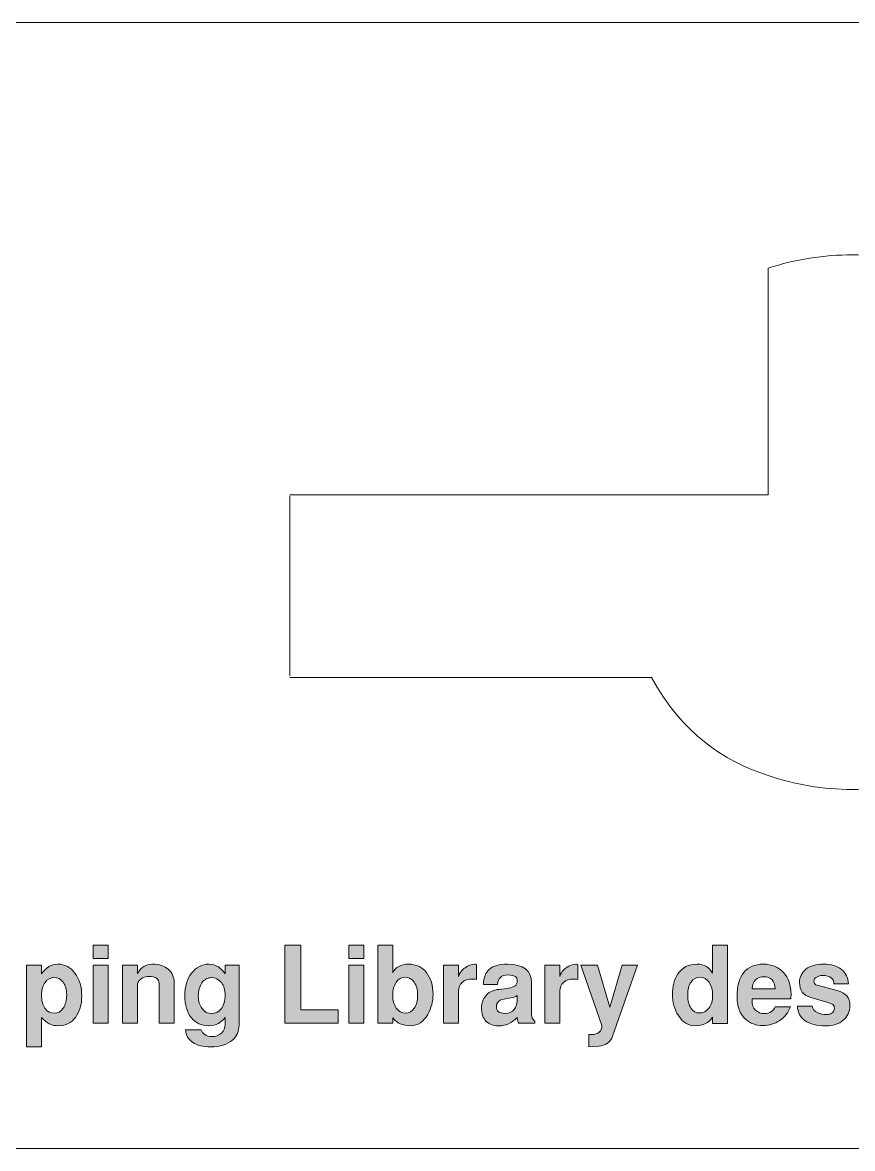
# Model space of a CAD drawing. Header units: inches. Extents: x 0.54 to 9.2, y -3.32 to -0.65.
# Drawn here: x 6.227 to 7.196, y -1.972 to -0.659 of the extents above; entities that cross this region are included whole.
import ezdxf

# ---------------------------------------------------------------- set-up
doc = ezdxf.new("R2010")
doc.units = ezdxf.units.IN
doc.header["$MEASUREMENT"] = 0
doc.layers.add('Layer 1', color=7, linetype='Continuous')

# ---------------------------------------------------------------- blocks, each defined once
blk = doc.blocks.new('block 2')
at = {"layer": 'Layer 1', "color": 7, "lineweight": 5, "true_color": 0xffffff}
for points in [[(5.1957, -0.6592), (5.1957, -1.9721), (9.1957, -1.9721), (9.1957, -0.6592), (5.1957, -0.6592)], [(6.5393, -1.4208), (6.5393, -1.211)]]:
    blk.add_lwpolyline(points, dxfattribs=at)
for points, knots in [([(6.5393, -1.2101), (6.5393, -1.2101), (7.0973, -1.2101), (7.0973, -1.2101), (7.0973, -1.2101), (7.0973, -0.9463), (7.0973, -0.9463), (7.0973, -0.9463), (7.0973, -0.9457), (7.0973, -0.9457), (7.1291, -0.9351), (7.1622, -0.9301), (7.1957, -0.9301), (7.1957, -0.9301), (7.1957, -0.9301), (7.1957, -0.9301), (7.2302, -0.9301), (7.2632, -0.936), (7.2942, -0.9463), (7.4005, -0.9818), (7.4818, -1.0726), (7.5025, -1.2078), (7.5025, -1.2078), (7.8522, -1.2078), (7.8522, -1.2078)], [0, 0, 0, 0, 1, 1, 1, 2, 2, 2, 3, 3, 3, 4, 4, 4, 5, 5, 5, 6, 6, 6, 7, 7, 7, 8, 8, 8, 8]), ([(7.8522, -1.4231), (7.8522, -1.4231), (7.2942, -1.4231), (7.2942, -1.4231), (7.2942, -1.4231), (7.2942, -1.5373), (7.2942, -1.5373), (7.2624, -1.5479), (7.2293, -1.5535), (7.1957, -1.5535), (7.1613, -1.5535), (7.1283, -1.5477), (7.0973, -1.5373), (7.0443, -1.5197), (6.9974, -1.4882), (6.9613, -1.4231), (6.9613, -1.4231), (6.5393, -1.4231), (6.5393, -1.4231)], [0, 0, 0, 0, 1, 1, 1, 2, 2, 2, 3, 3, 3, 4, 4, 4, 5, 5, 5, 6, 6, 6, 6])]:
    blk.add_open_spline(points, degree=3, knots=knots, dxfattribs=at)
blk = doc.blocks.new('block 58')
at = {"layer": 'Layer 1', "true_color": 0xed1f24}
h = blk.add_hatch(color=240, dxfattribs=at)
h.dxf.hatch_style = 2
h.paths.add_polyline_path([(6.327, -1.7506), (6.3095, -1.7506), (6.3095, -1.7349), (6.327, -1.7349)])
h.paths.add_polyline_path([(6.327, -1.8261), (6.3095, -1.8261), (6.3095, -1.7583), (6.327, -1.7583)])
h = blk.add_hatch(color=240, dxfattribs=at)
h.dxf.hatch_style = 2
h.paths.add_polyline_path([(6.5956, -1.8261), (6.5332, -1.8261), (6.5332, -1.7349), (6.552, -1.7349), (6.552, -1.8104), (6.5956, -1.8104)])
h = blk.add_hatch(color=240, dxfattribs=at)
h.dxf.hatch_style = 2
h.paths.add_polyline_path([(6.6256, -1.7506), (6.6081, -1.7506), (6.6081, -1.7349), (6.6256, -1.7349)])
h.paths.add_polyline_path([(6.6256, -1.8261), (6.6081, -1.8261), (6.6081, -1.7583), (6.6256, -1.7583)])
h = blk.add_hatch(color=240, dxfattribs=at)
h.dxf.hatch_style = 2
edge = h.paths.add_edge_path()
edge.add_spline(control_points=[(6.7062, -1.7926), (6.7062, -1.8007), (6.7042, -1.8084), (6.7001, -1.8157), (6.6951, -1.8245), (6.6886, -1.8289), (6.6806, -1.8289), (6.6754, -1.8289), (6.6712, -1.8282), (6.6678, -1.8267), (6.6649, -1.8253), (6.662, -1.8229), (6.6592, -1.8196), (6.6592, -1.8196), (6.6592, -1.8261), (6.6592, -1.8261), (6.6592, -1.8261), (6.6417, -1.8261), (6.6417, -1.8261), (6.6417, -1.8261), (6.6417, -1.7349), (6.6417, -1.7349), (6.6417, -1.7349), (6.6592, -1.7349), (6.6592, -1.7349), (6.6592, -1.7349), (6.6592, -1.7673), (6.6592, -1.7673), (6.6625, -1.7606), (6.6686, -1.7572), (6.6777, -1.7572), (6.6865, -1.7572), (6.6934, -1.7604), (6.6985, -1.7669), (6.7037, -1.7734), (6.7062, -1.782), (6.7062, -1.7926)], knot_values=[0, 0, 0, 0, 1, 1, 1, 2, 2, 2, 3, 3, 3, 4, 4, 4, 5, 5, 5, 6, 6, 6, 7, 7, 7, 8, 8, 8, 9, 9, 9, 10, 10, 10, 11, 11, 11, 12, 12, 12, 12], degree=3, periodic=1)
edge = h.paths.add_edge_path()
edge.add_spline(control_points=[(6.6883, -1.7936), (6.6883, -1.7871), (6.687, -1.782), (6.6842, -1.7781), (6.6815, -1.7742), (6.6779, -1.7723), (6.6734, -1.7723), (6.6695, -1.7723), (6.6662, -1.7743), (6.6634, -1.7782), (6.6606, -1.7822), (6.6592, -1.7872), (6.6592, -1.7932), (6.6592, -1.7994), (6.6606, -1.8044), (6.6633, -1.8083), (6.6661, -1.8122), (6.6696, -1.8142), (6.674, -1.8142), (6.6783, -1.8142), (6.6817, -1.8122), (6.6844, -1.8084), (6.687, -1.8045), (6.6883, -1.7996), (6.6883, -1.7936)], knot_values=[0, 0, 0, 0, 1, 1, 1, 2, 2, 2, 3, 3, 3, 4, 4, 4, 5, 5, 5, 6, 6, 6, 7, 7, 7, 8, 8, 8, 8], degree=3, periodic=1)
h = blk.add_hatch(color=240, dxfattribs=at)
h.dxf.hatch_style = 2
edge = h.paths.add_edge_path()
edge.add_spline(control_points=[(7.05, -1.8264), (7.05, -1.8264), (7.0325, -1.8264), (7.0325, -1.8264), (7.0325, -1.8264), (7.0325, -1.8191), (7.0325, -1.8191), (7.0281, -1.8256), (7.0212, -1.8289), (7.0117, -1.8289), (7.0041, -1.8289), (6.9976, -1.825), (6.9925, -1.8171), (6.9878, -1.8098), (6.9855, -1.8016), (6.9855, -1.7926), (6.9855, -1.7829), (6.9876, -1.7749), (6.9918, -1.7686), (6.997, -1.761), (7.0046, -1.7572), (7.0146, -1.7572), (7.0228, -1.7572), (7.0288, -1.7607), (7.0325, -1.7677), (7.0325, -1.7677), (7.0325, -1.7349), (7.0325, -1.7349), (7.0325, -1.7349), (7.05, -1.7349), (7.05, -1.7349), (7.05, -1.7349), (7.05, -1.8264), (7.05, -1.8264)], knot_values=[0, 0, 0, 0, 1, 1, 1, 2, 2, 2, 3, 3, 3, 4, 4, 4, 5, 5, 5, 6, 6, 6, 7, 7, 7, 8, 8, 8, 9, 9, 9, 10, 10, 10, 11, 11, 11, 11], degree=3, periodic=1)
edge = h.paths.add_edge_path()
edge.add_spline(control_points=[(7.0325, -1.7936), (7.0325, -1.7874), (7.0311, -1.7823), (7.0284, -1.7783), (7.0256, -1.7743), (7.0222, -1.7723), (7.018, -1.7723), (7.0136, -1.7723), (7.01, -1.7742), (7.0073, -1.778), (7.0047, -1.7819), (7.0034, -1.787), (7.0034, -1.7934), (7.0034, -1.7999), (7.0047, -1.805), (7.0075, -1.8087), (7.0099, -1.8123), (7.0131, -1.8141), (7.017, -1.8141), (7.0216, -1.8141), (7.0253, -1.8122), (7.0282, -1.8084), (7.031, -1.8046), (7.0325, -1.7997), (7.0325, -1.7936)], knot_values=[0, 0, 0, 0, 1, 1, 1, 2, 2, 2, 3, 3, 3, 4, 4, 4, 5, 5, 5, 6, 6, 6, 7, 7, 7, 8, 8, 8, 8], degree=3, periodic=1)
h = blk.add_hatch(color=240, dxfattribs=at)
h.dxf.hatch_style = 2
edge = h.paths.add_edge_path()
edge.add_spline(control_points=[(6.2963, -1.7944), (6.2963, -1.8044), (6.2939, -1.8127), (6.289, -1.8192), (6.284, -1.8257), (6.2776, -1.8289), (6.2697, -1.8289), (6.2652, -1.8289), (6.2618, -1.8284), (6.2593, -1.8273), (6.2565, -1.8261), (6.2532, -1.8234), (6.2493, -1.8193), (6.2493, -1.8193), (6.2493, -1.8536), (6.2493, -1.8536), (6.2493, -1.8536), (6.2318, -1.8536), (6.2318, -1.8536), (6.2318, -1.8536), (6.2318, -1.7583), (6.2318, -1.7583), (6.2318, -1.7583), (6.2493, -1.7583), (6.2493, -1.7583), (6.2493, -1.7583), (6.2493, -1.7686), (6.2493, -1.7686), (6.2544, -1.761), (6.2608, -1.7572), (6.2686, -1.7572), (6.2765, -1.7572), (6.2831, -1.7607), (6.2884, -1.7678), (6.2937, -1.7749), (6.2963, -1.7838), (6.2963, -1.7944)], knot_values=[0, 0, 0, 0, 1, 1, 1, 2, 2, 2, 3, 3, 3, 4, 4, 4, 5, 5, 5, 6, 6, 6, 7, 7, 7, 8, 8, 8, 9, 9, 9, 10, 10, 10, 11, 11, 11, 12, 12, 12, 12], degree=3, periodic=1)
edge = h.paths.add_edge_path()
edge.add_spline(control_points=[(6.2787, -1.7929), (6.2787, -1.7869), (6.2773, -1.782), (6.2746, -1.7782), (6.2718, -1.7745), (6.2682, -1.7727), (6.2637, -1.7727), (6.2597, -1.7727), (6.2563, -1.7746), (6.2535, -1.7785), (6.2507, -1.7824), (6.2493, -1.7872), (6.2493, -1.7931), (6.2493, -1.7995), (6.2507, -1.8046), (6.2534, -1.8086), (6.2561, -1.8125), (6.2597, -1.8144), (6.2641, -1.8144), (6.2684, -1.8144), (6.2719, -1.8125), (6.2746, -1.8086), (6.2774, -1.8046), (6.2787, -1.7994), (6.2787, -1.7929)], knot_values=[0, 0, 0, 0, 1, 1, 1, 2, 2, 2, 3, 3, 3, 4, 4, 4, 5, 5, 5, 6, 6, 6, 7, 7, 7, 8, 8, 8, 8], degree=3, periodic=1)
h = blk.add_hatch(color=240, dxfattribs=at)
h.dxf.hatch_style = 2
edge = h.paths.add_edge_path()
edge.add_spline(control_points=[(6.4041, -1.8261), (6.4041, -1.8261), (6.3866, -1.8261), (6.3866, -1.8261), (6.3866, -1.8261), (6.3866, -1.7796), (6.3866, -1.7796), (6.3866, -1.7771), (6.3855, -1.7751), (6.3835, -1.7736), (6.3814, -1.7722), (6.3785, -1.7714), (6.375, -1.7714), (6.371, -1.7714), (6.3678, -1.7725), (6.3652, -1.7746), (6.3625, -1.7766), (6.3612, -1.7793), (6.3612, -1.7824), (6.3612, -1.7824), (6.3612, -1.8261), (6.3612, -1.8261), (6.3612, -1.8261), (6.3437, -1.8261), (6.3437, -1.8261), (6.3437, -1.8261), (6.3437, -1.7583), (6.3437, -1.7583), (6.3437, -1.7583), (6.3612, -1.7583), (6.3612, -1.7583), (6.3612, -1.7583), (6.3612, -1.7684), (6.3612, -1.7684), (6.3651, -1.7609), (6.371, -1.7572), (6.379, -1.7572), (6.3865, -1.7572), (6.3926, -1.7591), (6.3972, -1.7631), (6.4018, -1.767), (6.4041, -1.7721), (6.4041, -1.7786), (6.4041, -1.7786), (6.4041, -1.8261), (6.4041, -1.8261)], knot_values=[0, 0, 0, 0, 1, 1, 1, 2, 2, 2, 3, 3, 3, 4, 4, 4, 5, 5, 5, 6, 6, 6, 7, 7, 7, 8, 8, 8, 9, 9, 9, 10, 10, 10, 11, 11, 11, 12, 12, 12, 13, 13, 13, 14, 14, 14, 15, 15, 15, 15], degree=3, periodic=1)
h = blk.add_hatch(color=240, dxfattribs=at)
h.dxf.hatch_style = 2
edge = h.paths.add_edge_path()
edge.add_spline(control_points=[(6.4798, -1.8286), (6.4798, -1.8353), (6.4773, -1.841), (6.4722, -1.8456), (6.4663, -1.8509), (6.4578, -1.8536), (6.4468, -1.8536), (6.4379, -1.8536), (6.4309, -1.8518), (6.4258, -1.8484), (6.4207, -1.8449), (6.4179, -1.8401), (6.4175, -1.8339), (6.4175, -1.8339), (6.4358, -1.8339), (6.4358, -1.8339), (6.4362, -1.8359), (6.4376, -1.8377), (6.4398, -1.8392), (6.4421, -1.8408), (6.4448, -1.8416), (6.4479, -1.8416), (6.4526, -1.8416), (6.4564, -1.8402), (6.4593, -1.8376), (6.4622, -1.835), (6.4637, -1.8315), (6.4637, -1.8272), (6.4637, -1.8227), (6.4637, -1.8201), (6.4636, -1.8193), (6.4608, -1.8227), (6.4582, -1.8251), (6.4557, -1.8264), (6.4527, -1.8281), (6.4488, -1.8289), (6.4442, -1.8289), (6.4359, -1.8289), (6.4292, -1.8259), (6.4243, -1.8198), (6.4191, -1.8135), (6.4165, -1.8048), (6.4165, -1.7937), (6.4165, -1.7834), (6.4191, -1.7747), (6.4245, -1.7677), (6.4299, -1.7607), (6.4365, -1.7572), (6.4444, -1.7572), (6.4488, -1.7572), (6.4526, -1.7582), (6.4558, -1.7603), (6.4581, -1.7619), (6.4608, -1.7646), (6.4637, -1.7684), (6.4637, -1.7684), (6.4637, -1.7583), (6.4637, -1.7583), (6.4637, -1.7583), (6.4798, -1.7583), (6.4798, -1.7583), (6.4798, -1.7583), (6.4798, -1.8286), (6.4798, -1.8286)], knot_values=[0, 0, 0, 0, 1, 1, 1, 2, 2, 2, 3, 3, 3, 4, 4, 4, 5, 5, 5, 6, 6, 6, 7, 7, 7, 8, 8, 8, 9, 9, 9, 10, 10, 10, 11, 11, 11, 12, 12, 12, 13, 13, 13, 14, 14, 14, 15, 15, 15, 16, 16, 16, 17, 17, 17, 18, 18, 18, 19, 19, 19, 20, 20, 20, 21, 21, 21, 21], degree=3, periodic=1)
edge = h.paths.add_edge_path()
edge.add_spline(control_points=[(6.4637, -1.7932), (6.4637, -1.7873), (6.4622, -1.7825), (6.4592, -1.7787), (6.4562, -1.7748), (6.4524, -1.7729), (6.4478, -1.7729), (6.4432, -1.7729), (6.4394, -1.7749), (6.4366, -1.779), (6.4338, -1.783), (6.4323, -1.7882), (6.4323, -1.7946), (6.4323, -1.8003), (6.4338, -1.8051), (6.4368, -1.809), (6.4397, -1.8129), (6.4433, -1.8148), (6.4476, -1.8148), (6.4523, -1.8148), (6.456, -1.813), (6.459, -1.8094), (6.4621, -1.8055), (6.4637, -1.8001), (6.4637, -1.7932)], knot_values=[0, 0, 0, 0, 1, 1, 1, 2, 2, 2, 3, 3, 3, 4, 4, 4, 5, 5, 5, 6, 6, 6, 7, 7, 7, 8, 8, 8, 8], degree=3, periodic=1)
h = blk.add_hatch(color=240, dxfattribs=at)
h.dxf.hatch_style = 2
edge = h.paths.add_edge_path()
edge.add_spline(control_points=[(6.757, -1.7749), (6.7546, -1.7747), (6.7529, -1.7746), (6.7518, -1.7746), (6.7469, -1.7746), (6.7431, -1.7759), (6.7403, -1.7785), (6.7375, -1.7811), (6.7361, -1.7844), (6.7361, -1.7884), (6.7361, -1.7884), (6.7361, -1.8261), (6.7361, -1.8261), (6.7361, -1.8261), (6.7186, -1.8261), (6.7186, -1.8261), (6.7186, -1.8261), (6.7186, -1.7583), (6.7186, -1.7583), (6.7186, -1.7583), (6.7361, -1.7583), (6.7361, -1.7583), (6.7361, -1.7583), (6.7361, -1.7714), (6.7361, -1.7714), (6.7373, -1.7674), (6.7398, -1.7641), (6.7436, -1.7613), (6.7473, -1.7586), (6.7511, -1.7572), (6.7548, -1.7572), (6.7553, -1.7572), (6.756, -1.7573), (6.757, -1.7574), (6.757, -1.7574), (6.757, -1.7749), (6.757, -1.7749)], knot_values=[0, 0, 0, 0, 1, 1, 1, 2, 2, 2, 3, 3, 3, 4, 4, 4, 5, 5, 5, 6, 6, 6, 7, 7, 7, 8, 8, 8, 9, 9, 9, 10, 10, 10, 11, 11, 11, 12, 12, 12, 12], degree=3, periodic=1)
h = blk.add_hatch(color=240, dxfattribs=at)
h.dxf.hatch_style = 2
edge = h.paths.add_edge_path()
edge.add_spline(control_points=[(6.825, -1.8261), (6.825, -1.8261), (6.8063, -1.8261), (6.8063, -1.8261), (6.8055, -1.8247), (6.8049, -1.8225), (6.8045, -1.8194), (6.7981, -1.8258), (6.7908, -1.8291), (6.7828, -1.8291), (6.7763, -1.8291), (6.7714, -1.8272), (6.768, -1.8236), (6.7646, -1.82), (6.7628, -1.8148), (6.7628, -1.8082), (6.7628, -1.8027), (6.7645, -1.798), (6.7677, -1.7941), (6.771, -1.7901), (6.7753, -1.7878), (6.7808, -1.7869), (6.7834, -1.7866), (6.7878, -1.786), (6.794, -1.7852), (6.7976, -1.7846), (6.8003, -1.7837), (6.8019, -1.7825), (6.8035, -1.7813), (6.8044, -1.7794), (6.8046, -1.7767), (6.8048, -1.7721), (6.8012, -1.7698), (6.7937, -1.7698), (6.7859, -1.7698), (6.7818, -1.7735), (6.7816, -1.7808), (6.7816, -1.7808), (6.765, -1.7808), (6.765, -1.7808), (6.7653, -1.7728), (6.7677, -1.7669), (6.7722, -1.763), (6.7766, -1.7591), (6.7836, -1.7572), (6.7931, -1.7572), (6.8118, -1.7572), (6.8211, -1.7644), (6.8211, -1.7788), (6.8211, -1.7788), (6.8211, -1.8162), (6.8211, -1.8162), (6.8211, -1.8191), (6.8224, -1.8216), (6.825, -1.8238), (6.825, -1.8238), (6.825, -1.8261), (6.825, -1.8261)], knot_values=[0, 0, 0, 0, 1, 1, 1, 2, 2, 2, 3, 3, 3, 4, 4, 4, 5, 5, 5, 6, 6, 6, 7, 7, 7, 8, 8, 8, 9, 9, 9, 10, 10, 10, 11, 11, 11, 12, 12, 12, 13, 13, 13, 14, 14, 14, 15, 15, 15, 16, 16, 16, 17, 17, 17, 18, 18, 18, 19, 19, 19, 19], degree=3, periodic=1)
edge = h.paths.add_edge_path()
edge.add_spline(control_points=[(6.8046, -1.7966), (6.8046, -1.7966), (6.8046, -1.7939), (6.8046, -1.7939), (6.8021, -1.7953), (6.7995, -1.7962), (6.7969, -1.7966), (6.7908, -1.7973), (6.7867, -1.7982), (6.7846, -1.7993), (6.7817, -1.8007), (6.7802, -1.8032), (6.7802, -1.8068), (6.7802, -1.812), (6.7834, -1.8146), (6.7899, -1.8146), (6.7997, -1.8146), (6.8046, -1.8086), (6.8046, -1.7966)], knot_values=[0, 0, 0, 0, 1, 1, 1, 2, 2, 2, 3, 3, 3, 4, 4, 4, 5, 5, 5, 6, 6, 6, 6], degree=3, periodic=1)
h = blk.add_hatch(color=240, dxfattribs=at)
h.dxf.hatch_style = 2
edge = h.paths.add_edge_path()
edge.add_spline(control_points=[(6.8751, -1.7749), (6.8728, -1.7747), (6.8711, -1.7746), (6.87, -1.7746), (6.8651, -1.7746), (6.8612, -1.7759), (6.8584, -1.7785), (6.8556, -1.7811), (6.8542, -1.7844), (6.8542, -1.7884), (6.8542, -1.7884), (6.8542, -1.8261), (6.8542, -1.8261), (6.8542, -1.8261), (6.8367, -1.8261), (6.8367, -1.8261), (6.8367, -1.8261), (6.8367, -1.7583), (6.8367, -1.7583), (6.8367, -1.7583), (6.8542, -1.7583), (6.8542, -1.7583), (6.8542, -1.7583), (6.8542, -1.7714), (6.8542, -1.7714), (6.8555, -1.7674), (6.858, -1.7641), (6.8617, -1.7613), (6.8655, -1.7586), (6.8692, -1.7572), (6.873, -1.7572), (6.8734, -1.7572), (6.8741, -1.7573), (6.8751, -1.7574), (6.8751, -1.7574), (6.8751, -1.7749), (6.8751, -1.7749)], knot_values=[0, 0, 0, 0, 1, 1, 1, 2, 2, 2, 3, 3, 3, 4, 4, 4, 5, 5, 5, 6, 6, 6, 7, 7, 7, 8, 8, 8, 9, 9, 9, 10, 10, 10, 11, 11, 11, 12, 12, 12, 12], degree=3, periodic=1)
h = blk.add_hatch(color=240, dxfattribs=at)
h.dxf.hatch_style = 2
edge = h.paths.add_edge_path()
edge.add_spline(control_points=[(6.9448, -1.7583), (6.9448, -1.7583), (6.9158, -1.8411), (6.9158, -1.8411), (6.9133, -1.8481), (6.9079, -1.852), (6.8996, -1.8527), (6.8996, -1.8527), (6.8881, -1.8536), (6.8881, -1.8536), (6.8881, -1.8536), (6.8881, -1.8392), (6.8881, -1.8392), (6.8881, -1.8392), (6.8907, -1.8392), (6.8907, -1.8392), (6.8991, -1.8392), (6.9033, -1.8357), (6.9033, -1.8287), (6.9033, -1.8287), (6.8787, -1.7583), (6.8787, -1.7583), (6.8787, -1.7583), (6.8981, -1.7583), (6.8981, -1.7583), (6.8981, -1.7583), (6.9127, -1.8074), (6.9127, -1.8074), (6.9127, -1.8074), (6.9268, -1.7583), (6.9268, -1.7583), (6.9268, -1.7583), (6.9448, -1.7583), (6.9448, -1.7583)], knot_values=[0, 0, 0, 0, 1, 1, 1, 2, 2, 2, 3, 3, 3, 4, 4, 4, 5, 5, 5, 6, 6, 6, 7, 7, 7, 8, 8, 8, 9, 9, 9, 10, 10, 10, 11, 11, 11, 11], degree=3, periodic=1)
h = blk.add_hatch(color=240, dxfattribs=at)
h.dxf.hatch_style = 2
edge = h.paths.add_edge_path()
edge.add_spline(control_points=[(7.124, -1.7923), (7.124, -1.7943), (7.1239, -1.7961), (7.1236, -1.7977), (7.1236, -1.7977), (7.0787, -1.7977), (7.0787, -1.7977), (7.0786, -1.7982), (7.0785, -1.799), (7.0785, -1.8001), (7.0785, -1.8045), (7.0798, -1.808), (7.0826, -1.8107), (7.0853, -1.8135), (7.0888, -1.8148), (7.0932, -1.8148), (7.0961, -1.8148), (7.0988, -1.814), (7.1013, -1.8123), (7.1035, -1.8107), (7.1049, -1.8089), (7.1055, -1.8069), (7.1055, -1.8069), (7.1232, -1.8069), (7.1232, -1.8069), (7.1209, -1.8135), (7.1168, -1.8188), (7.1109, -1.8228), (7.105, -1.8268), (7.0985, -1.8288), (7.0912, -1.8288), (7.0831, -1.8288), (7.0763, -1.8263), (7.0708, -1.8212), (7.0643, -1.8151), (7.061, -1.8064), (7.061, -1.7951), (7.061, -1.7829), (7.0636, -1.7735), (7.0689, -1.767), (7.0742, -1.7605), (7.0818, -1.7572), (7.0917, -1.7572), (7.1014, -1.7572), (7.1092, -1.7604), (7.1151, -1.7669), (7.121, -1.7733), (7.124, -1.7818), (7.124, -1.7923)], knot_values=[0, 0, 0, 0, 1, 1, 1, 2, 2, 2, 3, 3, 3, 4, 4, 4, 5, 5, 5, 6, 6, 6, 7, 7, 7, 8, 8, 8, 9, 9, 9, 10, 10, 10, 11, 11, 11, 12, 12, 12, 13, 13, 13, 14, 14, 14, 15, 15, 15, 16, 16, 16, 16], degree=3, periodic=1)
edge = h.paths.add_edge_path()
edge.add_spline(control_points=[(7.1055, -1.7859), (7.105, -1.7765), (7.1006, -1.7718), (7.0924, -1.7718), (7.084, -1.7718), (7.0794, -1.7765), (7.0785, -1.7859), (7.0785, -1.7859), (7.1055, -1.7859), (7.1055, -1.7859)], knot_values=[0, 0, 0, 0, 1, 1, 1, 2, 2, 2, 3, 3, 3, 3], degree=3, periodic=1)
h = blk.add_hatch(color=240, dxfattribs=at)
h.dxf.hatch_style = 2
edge = h.paths.add_edge_path()
edge.add_spline(control_points=[(7.1927, -1.8054), (7.1927, -1.8124), (7.1901, -1.8181), (7.185, -1.8225), (7.1798, -1.8269), (7.173, -1.8291), (7.1645, -1.8291), (7.1541, -1.8291), (7.146, -1.8271), (7.1404, -1.8231), (7.1348, -1.8192), (7.1318, -1.8135), (7.1314, -1.8062), (7.1314, -1.8062), (7.1486, -1.8062), (7.1486, -1.8062), (7.1493, -1.8096), (7.1515, -1.8121), (7.1552, -1.8138), (7.1581, -1.8152), (7.1616, -1.8159), (7.1656, -1.8159), (7.1682, -1.8159), (7.1703, -1.8152), (7.172, -1.8138), (7.1737, -1.8124), (7.1746, -1.8106), (7.1746, -1.8086), (7.1746, -1.8066), (7.174, -1.8051), (7.1729, -1.8042), (7.1719, -1.8035), (7.1699, -1.8027), (7.1668, -1.8018), (7.1668, -1.8018), (7.147, -1.7961), (7.147, -1.7961), (7.1382, -1.7936), (7.1339, -1.7877), (7.1339, -1.7785), (7.1339, -1.7721), (7.1364, -1.767), (7.1414, -1.763), (7.1464, -1.7591), (7.1533, -1.7572), (7.1621, -1.7572), (7.1707, -1.7572), (7.1776, -1.7593), (7.1829, -1.7634), (7.1882, -1.7676), (7.1909, -1.7732), (7.191, -1.7802), (7.191, -1.7802), (7.1741, -1.7802), (7.1741, -1.7802), (7.1744, -1.7773), (7.1733, -1.7749), (7.171, -1.7731), (7.1687, -1.7713), (7.1653, -1.7704), (7.1607, -1.7704), (7.1582, -1.7704), (7.156, -1.771), (7.1541, -1.7722), (7.1519, -1.7734), (7.1507, -1.7751), (7.1507, -1.7771), (7.1507, -1.7793), (7.1515, -1.7806), (7.153, -1.7811), (7.153, -1.7811), (7.178, -1.7879), (7.178, -1.7879), (7.1878, -1.7906), (7.1927, -1.7964), (7.1927, -1.8054)], knot_values=[0, 0, 0, 0, 1, 1, 1, 2, 2, 2, 3, 3, 3, 4, 4, 4, 5, 5, 5, 6, 6, 6, 7, 7, 7, 8, 8, 8, 9, 9, 9, 10, 10, 10, 11, 11, 11, 12, 12, 12, 13, 13, 13, 14, 14, 14, 15, 15, 15, 16, 16, 16, 17, 17, 17, 18, 18, 18, 19, 19, 19, 20, 20, 20, 21, 21, 21, 22, 22, 22, 23, 23, 23, 24, 24, 24, 25, 25, 25, 25], degree=3, periodic=1)
at = {"layer": 'Layer 1', "lineweight": 0}
for points in [[(6.327, -1.7506), (6.3095, -1.7506), (6.3095, -1.7349), (6.327, -1.7349), (6.327, -1.7506)], [(6.5956, -1.8261), (6.5332, -1.8261), (6.5332, -1.7349), (6.552, -1.7349), (6.552, -1.8104), (6.5956, -1.8104), (6.5956, -1.8261)], [(6.6256, -1.7506), (6.6081, -1.7506), (6.6081, -1.7349), (6.6256, -1.7349), (6.6256, -1.7506)], [(6.327, -1.8261), (6.3095, -1.8261), (6.3095, -1.7583), (6.327, -1.7583), (6.327, -1.8261)], [(6.6256, -1.8261), (6.6081, -1.8261), (6.6081, -1.7583), (6.6256, -1.7583), (6.6256, -1.8261)]]:
    blk.add_lwpolyline(points, dxfattribs=at)
for points, knots in [([(6.7062, -1.7926), (6.7062, -1.8007), (6.7042, -1.8084), (6.7001, -1.8157), (6.6951, -1.8245), (6.6886, -1.8289), (6.6806, -1.8289), (6.6754, -1.8289), (6.6712, -1.8282), (6.6678, -1.8267), (6.6649, -1.8253), (6.662, -1.8229), (6.6592, -1.8196), (6.6592, -1.8196), (6.6592, -1.8261), (6.6592, -1.8261), (6.6592, -1.8261), (6.6417, -1.8261), (6.6417, -1.8261), (6.6417, -1.8261), (6.6417, -1.7349), (6.6417, -1.7349), (6.6417, -1.7349), (6.6592, -1.7349), (6.6592, -1.7349), (6.6592, -1.7349), (6.6592, -1.7673), (6.6592, -1.7673), (6.6625, -1.7606), (6.6686, -1.7572), (6.6777, -1.7572), (6.6865, -1.7572), (6.6934, -1.7604), (6.6985, -1.7669), (6.7037, -1.7734), (6.7062, -1.782), (6.7062, -1.7926)], [0, 0, 0, 0, 1, 1, 1, 2, 2, 2, 3, 3, 3, 4, 4, 4, 5, 5, 5, 6, 6, 6, 7, 7, 7, 8, 8, 8, 9, 9, 9, 10, 10, 10, 11, 11, 11, 12, 12, 12, 12]), ([(7.05, -1.8264), (7.05, -1.8264), (7.0325, -1.8264), (7.0325, -1.8264), (7.0325, -1.8264), (7.0325, -1.8191), (7.0325, -1.8191), (7.0281, -1.8256), (7.0212, -1.8289), (7.0117, -1.8289), (7.0041, -1.8289), (6.9976, -1.825), (6.9925, -1.8171), (6.9878, -1.8098), (6.9855, -1.8016), (6.9855, -1.7926), (6.9855, -1.7829), (6.9876, -1.7749), (6.9918, -1.7686), (6.997, -1.761), (7.0046, -1.7572), (7.0146, -1.7572), (7.0228, -1.7572), (7.0288, -1.7607), (7.0325, -1.7677), (7.0325, -1.7677), (7.0325, -1.7349), (7.0325, -1.7349), (7.0325, -1.7349), (7.05, -1.7349), (7.05, -1.7349), (7.05, -1.7349), (7.05, -1.8264), (7.05, -1.8264)], [0, 0, 0, 0, 1, 1, 1, 2, 2, 2, 3, 3, 3, 4, 4, 4, 5, 5, 5, 6, 6, 6, 7, 7, 7, 8, 8, 8, 9, 9, 9, 10, 10, 10, 11, 11, 11, 11]), ([(6.2963, -1.7944), (6.2963, -1.8044), (6.2939, -1.8127), (6.289, -1.8192), (6.284, -1.8257), (6.2776, -1.8289), (6.2697, -1.8289), (6.2652, -1.8289), (6.2618, -1.8284), (6.2593, -1.8273), (6.2565, -1.8261), (6.2532, -1.8234), (6.2493, -1.8193), (6.2493, -1.8193), (6.2493, -1.8536), (6.2493, -1.8536), (6.2493, -1.8536), (6.2318, -1.8536), (6.2318, -1.8536), (6.2318, -1.8536), (6.2318, -1.7583), (6.2318, -1.7583), (6.2318, -1.7583), (6.2493, -1.7583), (6.2493, -1.7583), (6.2493, -1.7583), (6.2493, -1.7686), (6.2493, -1.7686), (6.2544, -1.761), (6.2608, -1.7572), (6.2686, -1.7572), (6.2765, -1.7572), (6.2831, -1.7607), (6.2884, -1.7678), (6.2937, -1.7749), (6.2963, -1.7838), (6.2963, -1.7944)], [0, 0, 0, 0, 1, 1, 1, 2, 2, 2, 3, 3, 3, 4, 4, 4, 5, 5, 5, 6, 6, 6, 7, 7, 7, 8, 8, 8, 9, 9, 9, 10, 10, 10, 11, 11, 11, 12, 12, 12, 12]), ([(6.4041, -1.8261), (6.4041, -1.8261), (6.3866, -1.8261), (6.3866, -1.8261), (6.3866, -1.8261), (6.3866, -1.7796), (6.3866, -1.7796), (6.3866, -1.7771), (6.3855, -1.7751), (6.3835, -1.7736), (6.3814, -1.7722), (6.3785, -1.7714), (6.375, -1.7714), (6.371, -1.7714), (6.3678, -1.7725), (6.3652, -1.7746), (6.3625, -1.7766), (6.3612, -1.7793), (6.3612, -1.7824), (6.3612, -1.7824), (6.3612, -1.8261), (6.3612, -1.8261), (6.3612, -1.8261), (6.3437, -1.8261), (6.3437, -1.8261), (6.3437, -1.8261), (6.3437, -1.7583), (6.3437, -1.7583), (6.3437, -1.7583), (6.3612, -1.7583), (6.3612, -1.7583), (6.3612, -1.7583), (6.3612, -1.7684), (6.3612, -1.7684), (6.3651, -1.7609), (6.371, -1.7572), (6.379, -1.7572), (6.3865, -1.7572), (6.3926, -1.7591), (6.3972, -1.7631), (6.4018, -1.767), (6.4041, -1.7721), (6.4041, -1.7786), (6.4041, -1.7786), (6.4041, -1.8261), (6.4041, -1.8261)], [0, 0, 0, 0, 1, 1, 1, 2, 2, 2, 3, 3, 3, 4, 4, 4, 5, 5, 5, 6, 6, 6, 7, 7, 7, 8, 8, 8, 9, 9, 9, 10, 10, 10, 11, 11, 11, 12, 12, 12, 13, 13, 13, 14, 14, 14, 15, 15, 15, 15]), ([(6.4798, -1.8286), (6.4798, -1.8353), (6.4773, -1.841), (6.4722, -1.8456), (6.4663, -1.8509), (6.4578, -1.8536), (6.4468, -1.8536), (6.4379, -1.8536), (6.4309, -1.8518), (6.4258, -1.8484), (6.4207, -1.8449), (6.4179, -1.8401), (6.4175, -1.8339), (6.4175, -1.8339), (6.4358, -1.8339), (6.4358, -1.8339), (6.4362, -1.8359), (6.4376, -1.8377), (6.4398, -1.8392), (6.4421, -1.8408), (6.4448, -1.8416), (6.4479, -1.8416), (6.4526, -1.8416), (6.4564, -1.8402), (6.4593, -1.8376), (6.4622, -1.835), (6.4637, -1.8315), (6.4637, -1.8272), (6.4637, -1.8227), (6.4637, -1.8201), (6.4636, -1.8193), (6.4608, -1.8227), (6.4582, -1.8251), (6.4557, -1.8264), (6.4527, -1.8281), (6.4488, -1.8289), (6.4442, -1.8289), (6.4359, -1.8289), (6.4292, -1.8259), (6.4243, -1.8198), (6.4191, -1.8135), (6.4165, -1.8048), (6.4165, -1.7937), (6.4165, -1.7834), (6.4191, -1.7747), (6.4245, -1.7677), (6.4299, -1.7607), (6.4365, -1.7572), (6.4444, -1.7572), (6.4488, -1.7572), (6.4526, -1.7582), (6.4558, -1.7603), (6.4581, -1.7619), (6.4608, -1.7646), (6.4637, -1.7684), (6.4637, -1.7684), (6.4637, -1.7583), (6.4637, -1.7583), (6.4637, -1.7583), (6.4798, -1.7583), (6.4798, -1.7583), (6.4798, -1.7583), (6.4798, -1.8286), (6.4798, -1.8286)], [0, 0, 0, 0, 1, 1, 1, 2, 2, 2, 3, 3, 3, 4, 4, 4, 5, 5, 5, 6, 6, 6, 7, 7, 7, 8, 8, 8, 9, 9, 9, 10, 10, 10, 11, 11, 11, 12, 12, 12, 13, 13, 13, 14, 14, 14, 15, 15, 15, 16, 16, 16, 17, 17, 17, 18, 18, 18, 19, 19, 19, 20, 20, 20, 21, 21, 21, 21]), ([(6.757, -1.7749), (6.7546, -1.7747), (6.7529, -1.7746), (6.7518, -1.7746), (6.7469, -1.7746), (6.7431, -1.7759), (6.7403, -1.7785), (6.7375, -1.7811), (6.7361, -1.7844), (6.7361, -1.7884), (6.7361, -1.7884), (6.7361, -1.8261), (6.7361, -1.8261), (6.7361, -1.8261), (6.7186, -1.8261), (6.7186, -1.8261), (6.7186, -1.8261), (6.7186, -1.7583), (6.7186, -1.7583), (6.7186, -1.7583), (6.7361, -1.7583), (6.7361, -1.7583), (6.7361, -1.7583), (6.7361, -1.7714), (6.7361, -1.7714), (6.7373, -1.7674), (6.7398, -1.7641), (6.7436, -1.7613), (6.7473, -1.7586), (6.7511, -1.7572), (6.7548, -1.7572), (6.7553, -1.7572), (6.756, -1.7573), (6.757, -1.7574), (6.757, -1.7574), (6.757, -1.7749), (6.757, -1.7749)], [0, 0, 0, 0, 1, 1, 1, 2, 2, 2, 3, 3, 3, 4, 4, 4, 5, 5, 5, 6, 6, 6, 7, 7, 7, 8, 8, 8, 9, 9, 9, 10, 10, 10, 11, 11, 11, 12, 12, 12, 12]), ([(6.825, -1.8261), (6.825, -1.8261), (6.8063, -1.8261), (6.8063, -1.8261), (6.8055, -1.8247), (6.8049, -1.8225), (6.8045, -1.8194), (6.7981, -1.8258), (6.7908, -1.8291), (6.7828, -1.8291), (6.7763, -1.8291), (6.7714, -1.8272), (6.768, -1.8236), (6.7646, -1.82), (6.7628, -1.8148), (6.7628, -1.8082), (6.7628, -1.8027), (6.7645, -1.798), (6.7677, -1.7941), (6.771, -1.7901), (6.7753, -1.7878), (6.7808, -1.7869), (6.7834, -1.7866), (6.7878, -1.786), (6.794, -1.7852), (6.7976, -1.7846), (6.8003, -1.7837), (6.8019, -1.7825), (6.8035, -1.7813), (6.8044, -1.7794), (6.8046, -1.7767), (6.8048, -1.7721), (6.8012, -1.7698), (6.7937, -1.7698), (6.7859, -1.7698), (6.7818, -1.7735), (6.7816, -1.7808), (6.7816, -1.7808), (6.765, -1.7808), (6.765, -1.7808), (6.7653, -1.7728), (6.7677, -1.7669), (6.7722, -1.763), (6.7766, -1.7591), (6.7836, -1.7572), (6.7931, -1.7572), (6.8118, -1.7572), (6.8211, -1.7644), (6.8211, -1.7788), (6.8211, -1.7788), (6.8211, -1.8162), (6.8211, -1.8162), (6.8211, -1.8191), (6.8224, -1.8216), (6.825, -1.8238), (6.825, -1.8238), (6.825, -1.8261), (6.825, -1.8261)], [0, 0, 0, 0, 1, 1, 1, 2, 2, 2, 3, 3, 3, 4, 4, 4, 5, 5, 5, 6, 6, 6, 7, 7, 7, 8, 8, 8, 9, 9, 9, 10, 10, 10, 11, 11, 11, 12, 12, 12, 13, 13, 13, 14, 14, 14, 15, 15, 15, 16, 16, 16, 17, 17, 17, 18, 18, 18, 19, 19, 19, 19]), ([(6.8751, -1.7749), (6.8728, -1.7747), (6.8711, -1.7746), (6.87, -1.7746), (6.8651, -1.7746), (6.8612, -1.7759), (6.8584, -1.7785), (6.8556, -1.7811), (6.8542, -1.7844), (6.8542, -1.7884), (6.8542, -1.7884), (6.8542, -1.8261), (6.8542, -1.8261), (6.8542, -1.8261), (6.8367, -1.8261), (6.8367, -1.8261), (6.8367, -1.8261), (6.8367, -1.7583), (6.8367, -1.7583), (6.8367, -1.7583), (6.8542, -1.7583), (6.8542, -1.7583), (6.8542, -1.7583), (6.8542, -1.7714), (6.8542, -1.7714), (6.8555, -1.7674), (6.858, -1.7641), (6.8617, -1.7613), (6.8655, -1.7586), (6.8692, -1.7572), (6.873, -1.7572), (6.8734, -1.7572), (6.8741, -1.7573), (6.8751, -1.7574), (6.8751, -1.7574), (6.8751, -1.7749), (6.8751, -1.7749)], [0, 0, 0, 0, 1, 1, 1, 2, 2, 2, 3, 3, 3, 4, 4, 4, 5, 5, 5, 6, 6, 6, 7, 7, 7, 8, 8, 8, 9, 9, 9, 10, 10, 10, 11, 11, 11, 12, 12, 12, 12]), ([(6.9448, -1.7583), (6.9448, -1.7583), (6.9158, -1.8411), (6.9158, -1.8411), (6.9133, -1.8481), (6.9079, -1.852), (6.8996, -1.8527), (6.8996, -1.8527), (6.8881, -1.8536), (6.8881, -1.8536), (6.8881, -1.8536), (6.8881, -1.8392), (6.8881, -1.8392), (6.8881, -1.8392), (6.8907, -1.8392), (6.8907, -1.8392), (6.8991, -1.8392), (6.9033, -1.8357), (6.9033, -1.8287), (6.9033, -1.8287), (6.8787, -1.7583), (6.8787, -1.7583), (6.8787, -1.7583), (6.8981, -1.7583), (6.8981, -1.7583), (6.8981, -1.7583), (6.9127, -1.8074), (6.9127, -1.8074), (6.9127, -1.8074), (6.9268, -1.7583), (6.9268, -1.7583), (6.9268, -1.7583), (6.9448, -1.7583), (6.9448, -1.7583)], [0, 0, 0, 0, 1, 1, 1, 2, 2, 2, 3, 3, 3, 4, 4, 4, 5, 5, 5, 6, 6, 6, 7, 7, 7, 8, 8, 8, 9, 9, 9, 10, 10, 10, 11, 11, 11, 11]), ([(7.124, -1.7923), (7.124, -1.7943), (7.1239, -1.7961), (7.1236, -1.7977), (7.1236, -1.7977), (7.0787, -1.7977), (7.0787, -1.7977), (7.0786, -1.7982), (7.0785, -1.799), (7.0785, -1.8001), (7.0785, -1.8045), (7.0798, -1.808), (7.0826, -1.8107), (7.0853, -1.8135), (7.0888, -1.8148), (7.0932, -1.8148), (7.0961, -1.8148), (7.0988, -1.814), (7.1013, -1.8123), (7.1035, -1.8107), (7.1049, -1.8089), (7.1055, -1.8069), (7.1055, -1.8069), (7.1232, -1.8069), (7.1232, -1.8069), (7.1209, -1.8135), (7.1168, -1.8188), (7.1109, -1.8228), (7.105, -1.8268), (7.0985, -1.8288), (7.0912, -1.8288), (7.0831, -1.8288), (7.0763, -1.8263), (7.0708, -1.8212), (7.0643, -1.8151), (7.061, -1.8064), (7.061, -1.7951), (7.061, -1.7829), (7.0636, -1.7735), (7.0689, -1.767), (7.0742, -1.7605), (7.0818, -1.7572), (7.0917, -1.7572), (7.1014, -1.7572), (7.1092, -1.7604), (7.1151, -1.7669), (7.121, -1.7733), (7.124, -1.7818), (7.124, -1.7923)], [0, 0, 0, 0, 1, 1, 1, 2, 2, 2, 3, 3, 3, 4, 4, 4, 5, 5, 5, 6, 6, 6, 7, 7, 7, 8, 8, 8, 9, 9, 9, 10, 10, 10, 11, 11, 11, 12, 12, 12, 13, 13, 13, 14, 14, 14, 15, 15, 15, 16, 16, 16, 16]), ([(7.1927, -1.8054), (7.1927, -1.8124), (7.1901, -1.8181), (7.185, -1.8225), (7.1798, -1.8269), (7.173, -1.8291), (7.1645, -1.8291), (7.1541, -1.8291), (7.146, -1.8271), (7.1404, -1.8231), (7.1348, -1.8192), (7.1318, -1.8135), (7.1314, -1.8062), (7.1314, -1.8062), (7.1486, -1.8062), (7.1486, -1.8062), (7.1493, -1.8096), (7.1515, -1.8121), (7.1552, -1.8138), (7.1581, -1.8152), (7.1616, -1.8159), (7.1656, -1.8159), (7.1682, -1.8159), (7.1703, -1.8152), (7.172, -1.8138), (7.1737, -1.8124), (7.1746, -1.8106), (7.1746, -1.8086), (7.1746, -1.8066), (7.174, -1.8051), (7.1729, -1.8042), (7.1719, -1.8035), (7.1699, -1.8027), (7.1668, -1.8018), (7.1668, -1.8018), (7.147, -1.7961), (7.147, -1.7961), (7.1382, -1.7936), (7.1339, -1.7877), (7.1339, -1.7785), (7.1339, -1.7721), (7.1364, -1.767), (7.1414, -1.763), (7.1464, -1.7591), (7.1533, -1.7572), (7.1621, -1.7572), (7.1707, -1.7572), (7.1776, -1.7593), (7.1829, -1.7634), (7.1882, -1.7676), (7.1909, -1.7732), (7.191, -1.7802), (7.191, -1.7802), (7.1741, -1.7802), (7.1741, -1.7802), (7.1744, -1.7773), (7.1733, -1.7749), (7.171, -1.7731), (7.1687, -1.7713), (7.1653, -1.7704), (7.1607, -1.7704), (7.1582, -1.7704), (7.156, -1.771), (7.1541, -1.7722), (7.1519, -1.7734), (7.1507, -1.7751), (7.1507, -1.7771), (7.1507, -1.7793), (7.1515, -1.7806), (7.153, -1.7811), (7.153, -1.7811), (7.178, -1.7879), (7.178, -1.7879), (7.1878, -1.7906), (7.1927, -1.7964), (7.1927, -1.8054)], [0, 0, 0, 0, 1, 1, 1, 2, 2, 2, 3, 3, 3, 4, 4, 4, 5, 5, 5, 6, 6, 6, 7, 7, 7, 8, 8, 8, 9, 9, 9, 10, 10, 10, 11, 11, 11, 12, 12, 12, 13, 13, 13, 14, 14, 14, 15, 15, 15, 16, 16, 16, 17, 17, 17, 18, 18, 18, 19, 19, 19, 20, 20, 20, 21, 21, 21, 22, 22, 22, 23, 23, 23, 24, 24, 24, 25, 25, 25, 25]), ([(6.6883, -1.7936), (6.6883, -1.7871), (6.687, -1.782), (6.6842, -1.7781), (6.6815, -1.7742), (6.6779, -1.7723), (6.6734, -1.7723), (6.6695, -1.7723), (6.6662, -1.7743), (6.6634, -1.7782), (6.6606, -1.7822), (6.6592, -1.7872), (6.6592, -1.7932), (6.6592, -1.7994), (6.6606, -1.8044), (6.6633, -1.8083), (6.6661, -1.8122), (6.6696, -1.8142), (6.674, -1.8142), (6.6783, -1.8142), (6.6817, -1.8122), (6.6844, -1.8084), (6.687, -1.8045), (6.6883, -1.7996), (6.6883, -1.7936)], [0, 0, 0, 0, 1, 1, 1, 2, 2, 2, 3, 3, 3, 4, 4, 4, 5, 5, 5, 6, 6, 6, 7, 7, 7, 8, 8, 8, 8]), ([(7.0325, -1.7936), (7.0325, -1.7874), (7.0311, -1.7823), (7.0284, -1.7783), (7.0256, -1.7743), (7.0222, -1.7723), (7.018, -1.7723), (7.0136, -1.7723), (7.01, -1.7742), (7.0073, -1.778), (7.0047, -1.7819), (7.0034, -1.787), (7.0034, -1.7934), (7.0034, -1.7999), (7.0047, -1.805), (7.0075, -1.8087), (7.0099, -1.8123), (7.0131, -1.8141), (7.017, -1.8141), (7.0216, -1.8141), (7.0253, -1.8122), (7.0282, -1.8084), (7.031, -1.8046), (7.0325, -1.7997), (7.0325, -1.7936)], [0, 0, 0, 0, 1, 1, 1, 2, 2, 2, 3, 3, 3, 4, 4, 4, 5, 5, 5, 6, 6, 6, 7, 7, 7, 8, 8, 8, 8]), ([(7.1055, -1.7859), (7.105, -1.7765), (7.1006, -1.7718), (7.0924, -1.7718), (7.084, -1.7718), (7.0794, -1.7765), (7.0785, -1.7859), (7.0785, -1.7859), (7.1055, -1.7859), (7.1055, -1.7859)], [0, 0, 0, 0, 1, 1, 1, 2, 2, 2, 3, 3, 3, 3]), ([(6.2787, -1.7929), (6.2787, -1.7869), (6.2773, -1.782), (6.2746, -1.7782), (6.2718, -1.7745), (6.2682, -1.7727), (6.2637, -1.7727), (6.2597, -1.7727), (6.2563, -1.7746), (6.2535, -1.7785), (6.2507, -1.7824), (6.2493, -1.7872), (6.2493, -1.7931), (6.2493, -1.7995), (6.2507, -1.8046), (6.2534, -1.8086), (6.2561, -1.8125), (6.2597, -1.8144), (6.2641, -1.8144), (6.2684, -1.8144), (6.2719, -1.8125), (6.2746, -1.8086), (6.2774, -1.8046), (6.2787, -1.7994), (6.2787, -1.7929)], [0, 0, 0, 0, 1, 1, 1, 2, 2, 2, 3, 3, 3, 4, 4, 4, 5, 5, 5, 6, 6, 6, 7, 7, 7, 8, 8, 8, 8]), ([(6.4637, -1.7932), (6.4637, -1.7873), (6.4622, -1.7825), (6.4592, -1.7787), (6.4562, -1.7748), (6.4524, -1.7729), (6.4478, -1.7729), (6.4432, -1.7729), (6.4394, -1.7749), (6.4366, -1.779), (6.4338, -1.783), (6.4323, -1.7882), (6.4323, -1.7946), (6.4323, -1.8003), (6.4338, -1.8051), (6.4368, -1.809), (6.4397, -1.8129), (6.4433, -1.8148), (6.4476, -1.8148), (6.4523, -1.8148), (6.456, -1.813), (6.459, -1.8094), (6.4621, -1.8055), (6.4637, -1.8001), (6.4637, -1.7932)], [0, 0, 0, 0, 1, 1, 1, 2, 2, 2, 3, 3, 3, 4, 4, 4, 5, 5, 5, 6, 6, 6, 7, 7, 7, 8, 8, 8, 8]), ([(6.8046, -1.7966), (6.8046, -1.7966), (6.8046, -1.7939), (6.8046, -1.7939), (6.8021, -1.7953), (6.7995, -1.7962), (6.7969, -1.7966), (6.7908, -1.7973), (6.7867, -1.7982), (6.7846, -1.7993), (6.7817, -1.8007), (6.7802, -1.8032), (6.7802, -1.8068), (6.7802, -1.812), (6.7834, -1.8146), (6.7899, -1.8146), (6.7997, -1.8146), (6.8046, -1.8086), (6.8046, -1.7966)], [0, 0, 0, 0, 1, 1, 1, 2, 2, 2, 3, 3, 3, 4, 4, 4, 5, 5, 5, 6, 6, 6, 6])]:
    blk.add_open_spline(points, degree=3, knots=knots, dxfattribs=at)
blk = doc.blocks.new('block 57')
at = {"layer": 'Layer 1'}
blk.add_blockref('block 58', (0, 0), dxfattribs=at)

msp = doc.modelspace()

# ---------------------------------------------------------------- block references
at = {"layer": 'Layer 1'}
for name in ['block 2', 'block 57']:
    msp.add_blockref(name, (0, 0), dxfattribs=at)

doc.saveas('drawing.dxf')
